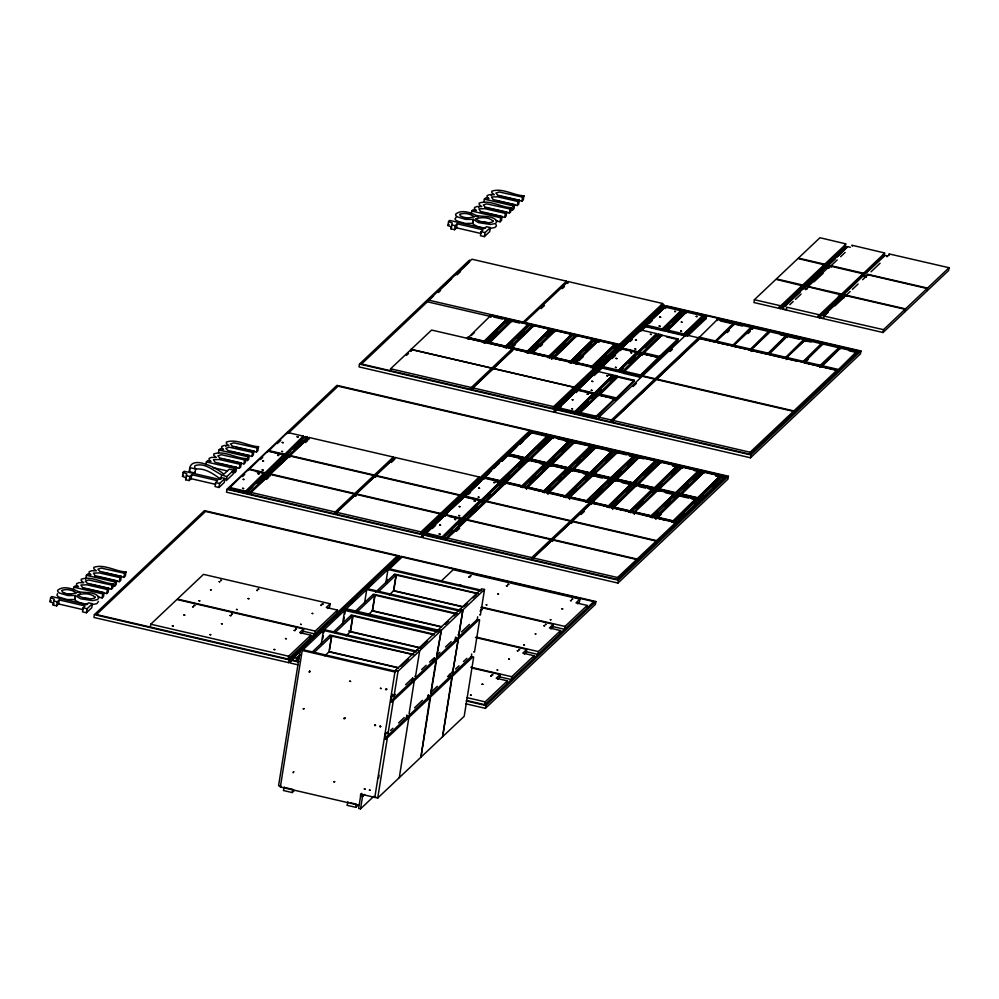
<?xml version="1.0" encoding="UTF-8"?>
<svg xmlns="http://www.w3.org/2000/svg" width="999" height="999" viewBox="0 0 999 999"><rect width="100%" height="100%" fill="white"/><g stroke="black" fill="none" stroke-linecap="round" stroke-linejoin="round"><path stroke-width="1.5" d="M293.194 771.99L293.182 772.789L293.931 771.715M303.234 708.666L304.033 708.741M309.777 670.953L309.628 671.89L309.54 671.078M374.975 725.262C374.65 725.936 375.274 725.923 375.112 724.799M387.699 732.242L385.439 734.377L384.802 738.336L385.477 739.31L387.2 738.898L377.722 798.039L360.901 794.193L358.616 808.416L360.539 808.865L373.851 796.278M393.656 695.079L391.383 697.215L390.759 701.173L391.421 702.147L393.144 701.723L388.012 733.828L386.326 732.654L385.002 733.953M407.779 718.706L408.766 718.131L399.275 777.672M414.26 680.856L409.091 713.761M433.941 660.564L434.453 657.629M436.001 660.414L430.731 693.318M436.426 660.826L430.944 693.306M449.625 677.272L450.049 674.425M442.557 736.763L451.885 677.085M455.581 640.109L456.006 637.262M471.69 653.97L471.416 657.217L473.663 657.167L464.198 716.308L377.722 798.039M473.676 651.922L474.475 652.11L479.62 620.004L477.372 620.054L477.647 616.808M802.01 285.689L800.611 286.913L802.022 288.336L780.469 308.703L753.945 302.547L754.395 299.7L775.948 279.333L802.01 285.689L823.551 265.297M822.664 266.321L824.088 267.07L802.547 287.437L801.073 286.488L802.122 284.877L776.398 278.908L797.951 258.541L823.938 264.685L822.676 265.709M831.068 267.332L830.594 266.433M807.679 287.4L808.066 286.788L840.833 294.805L839.51 295.517L840.122 296.691L818.568 317.058L817.894 316.084L819.055 314.722L786.513 307.155L786.55 309.515L782.067 309.078L883.041 332.517L904.595 312.15L905.044 309.303L845.079 295.442L823.363 315.921C825.736 318.631 821.64 319.093 818.568 317.058M861.613 274.55L862.761 273.701L829.857 265.996L808.141 286.476L808.591 287.225M98.476 601.423L96.928 603.621L91.983 604.632M380.719 726.56C379.283 725.636 380.619 728.046 380.057 726.323M386.675 689.285L385.939 689.497M386.238 689.51L385.539 689.61L386.675 688.873M334.777 781.568L333.629 781.867L334.528 781.842M345.067 718.019L345.005 717.819M53.621 603.196L49.95 601.648L50.599 597.627L51.723 596.553L86.501 604.632L88.436 602.809L92.37 603.721L91.733 607.742L86.426 612.762L82.48 611.838L83.129 607.829L85.102 605.956L59.241 599.949L57.268 601.823L56.618 605.844L53.097 605.019L54.258 599.188L50.599 597.627M56.618 605.844L58.591 603.97L59.241 599.949M73.377 589.872L73.814 587.187L75.187 585.889L78.397 586.638L76.498 584.927L76.623 583.591L79.071 582.642L83.754 582.729L81.244 580.719L81.256 579.208C91.683 575.586 103.059 583.453 113.399 583.841L112.762 587.862L111.389 589.16L94.643 585.277M57.567 593.568L56.993 594.967A11.651 3.509 9.1 0 0 59.241 597.202L67.245 599.562L74.575 599.525L75.212 595.504L80.582 598.776L92.632 600.611L97.565 599.6L99.113 597.402C94.243 590.671 83.841 593.531 77.747 591.346C72.04 588.436 63.137 585.589 57.705 590.234L57.63 590.946A11.651 3.509 9.1 0 0 59.89 593.194L67.882 595.541L75.212 595.504M87.6 604.432L79.945 602.797L75.762 600.724L74.725 599.55L75.375 595.541M85.739 579.32L86.389 575.299L87.762 574L90.971 574.75L89.086 573.051L89.198 571.703L91.646 570.754L96.329 570.841L93.819 568.831L93.831 567.32C104.271 563.698 115.634 571.565 125.986 571.952L125.337 575.973L123.963 577.272L103.484 572.577M86.426 612.762L87.063 608.741L92.37 603.721M387.55 569.467L398.888 558.741L399.338 555.894L204.42 510.639L94.405 614.61L93.956 617.457L288.886 662.712L295.679 656.281M97.777 596.915L102.11 597.926L102.76 593.906L104.133 592.607L82.517 587.587L80.907 585.002L86.913 584.827L107.392 589.522L108.766 588.224L87.2 583.254L85.34 581.081L88.711 579.994L112.025 585.139L113.399 583.841M104.133 592.607L103.484 596.628L102.11 597.926M87.512 589.11L106.756 593.543L107.392 589.522M108.766 588.224L108.129 592.245L106.756 593.543M111.389 589.16L112.025 585.139M111.801 585.364L114.698 586.038L115.335 582.017L116.708 580.719L95.092 575.699L93.481 573.114L99.488 572.939L119.967 577.634L121.341 576.336L99.788 571.366L97.914 569.193L101.286 568.106L124.613 573.264L125.986 571.952M116.708 580.719L116.071 584.74L114.698 586.038M103.983 578.096L119.331 581.655L119.967 577.634M121.341 576.336L120.704 580.357L119.331 581.655M123.963 577.272L124.613 573.264M150.3 627.06L150.762 624.213L176.91 599.5L303.609 628.92L303.159 631.768L301.186 633.616M185.639 479.745L186.164 477.922L182.492 476.373L183.142 472.352L184.278 471.278L219.056 479.358L220.979 477.534L224.925 478.446L224.275 482.467L218.968 487.487L215.035 486.563L215.672 482.554L217.645 480.681L191.783 474.675L189.81 476.548L189.161 480.556L185.639 479.745L186.813 473.913L183.142 472.352M226.935 476.548C216.084 474.562 207.018 461.476 194.93 465.696L194.605 467.445L195.679 468.931L194.955 473.026L189.46 471.74C188.386 452.684 217.37 468.219 223.863 474.225L229.221 469.168L233.654 470.192L233.004 474.213L226.286 480.569L226.935 476.548L233.654 470.192M189.161 480.556L191.146 478.696L191.783 474.675M205.931 464.585L206.356 461.913L207.73 460.614L210.951 461.363L209.053 459.652L209.166 458.316L211.613 457.367L216.308 457.455L213.786 455.444L213.798 453.933C224.238 450.312 235.602 458.179 245.954 458.566L245.304 462.587L243.931 463.886L228.584 460.327M218.506 452.697L218.931 450.025L220.304 448.726L223.526 449.475L221.628 447.764L221.741 446.428L224.188 445.479L228.883 445.566L226.361 443.556L226.386 442.045C236.813 438.424 248.177 446.291 258.529 446.678L257.879 450.699L256.506 451.998L236.039 447.302M218.968 487.487L219.618 483.466L224.925 478.446M221.516 475.287L220.866 479.308C213.511 474.001 205.02 467.757 195.417 469.105M531.431 433.466L531.893 430.619L336.963 385.364L226.96 489.335L226.498 492.182L421.428 537.437L431.63 527.797M229.158 488.336L248.376 469.355L264.36 473.064L245.13 492.045L229.158 488.336L249.4 492.719L249.25 493.668L229.27 489.023L229.433 488.074M231.768 471.978L234.665 472.652L235.302 468.631L236.676 467.332L215.072 462.312L213.449 459.715L219.468 459.552L239.935 464.248L241.321 462.949L219.755 457.979L217.882 455.806L221.254 454.72L244.58 459.865L245.954 458.566M236.676 467.332L236.039 471.353L234.665 472.652M222.552 464.385L239.298 468.269L239.935 464.248M241.321 462.949L240.672 466.97L239.298 468.269M243.931 463.886L244.58 459.865M249.25 455.444L247.877 456.743L247.24 460.764L248.614 459.465L249.25 455.444L227.647 450.424L225.824 448.326L229.196 447.215L252.522 452.36L253.896 451.061L232.33 446.091L230.457 443.918L233.841 442.832L257.155 447.977L258.529 446.678M248.376 469.355L247.952 470.566M245.13 492.045L264.36 473.064M255.944 471.565L264.66 473.588L283.878 454.62L267.907 450.911L248.951 469.63M231.393 451.673L251.873 456.381L252.522 452.36M249.4 492.719L247.053 492.482L247.203 491.533L266.271 473.514L268.356 474.001L267.782 476.148L249.25 493.668M253.896 451.061L253.247 455.082L251.873 456.381M249.126 492.969L268.356 474.001M256.506 451.998L257.155 447.977M250.737 494.33L251.036 492.432L270.105 474.4L354.308 493.956L354.008 495.854L334.94 513.873L335.239 511.975L354.308 493.956M267.907 450.911L267.482 452.11M264.66 473.588L283.878 454.62M268.207 451.436L287.425 432.455L303.396 436.163L284.178 455.144L268.469 451.173M266.271 473.514L265.846 474.725L263.936 474.275M263.062 473.888L268.768 475.212L287.3 457.704L287.874 455.544L285.801 455.069L266.571 474.038L264.922 473.339M287.874 455.544L268.806 473.576L268.768 475.212M269.805 476.298L270.105 474.4M287.425 432.455L287 433.666M284.178 455.144L303.396 436.163M285.639 456.019L285.801 455.069M288.286 456.768L288.449 455.819L286.101 455.581L286.251 454.632L305.319 436.613L307.392 437.1L306.818 439.248L288.286 456.768L284.016 455.769M288.174 456.068L307.392 437.1M289.772 457.43L290.085 455.532L309.153 437.5L393.356 457.055L393.044 458.953L373.976 476.973L374.288 475.074L393.356 457.055M308.853 439.398L309.153 437.5M288.187 659.078L397.29 555.956L205.557 511.438L96.453 614.56L288.187 659.078L288.649 656.231L310.876 635.214L299.688 632.617L303.609 628.92M288.886 662.712L289.335 659.864L399.338 555.894M300.012 651.66L290.934 660.239L290.472 663.086L298.039 664.847M309.702 641.957L293.444 657.342L292.982 660.189L299.026 661.588M296.179 660.926L296.628 658.079L299.887 655.007M296.653 661.038L297.115 658.191L300.362 655.119M481.456 590.197L386.863 568.231L300.299 650.037L278.571 785.726L280.482 786.176M359.128 805.256L280.357 786.962L302.222 650.486L388.786 568.681M310.414 638.061L310.876 635.214M315.247 631.081L177.36 599.075L203.509 574.363L330.207 603.771L326.286 607.479L337.475 610.077L315.247 631.081L314.785 633.928L302.672 631.118M469.505 260.09L359.503 364.061L359.053 366.908L553.97 412.162L557.38 408.953M336.538 514.248L336.838 512.35L355.906 494.33L440.109 513.873L439.81 515.771M284.365 786.937L283.429 790.509L292.22 792.557L292.732 789.385L285.402 787.687M321.241 644.218L323.451 630.419L416.121 651.935M322.789 638.848L323.289 635.789M323.776 632.717L324.263 629.657L415.422 650.811M330.207 603.771L329.757 606.618L327.797 608.478M329.495 650.149L331.805 635.776L329.608 635.589M354.757 493.531L354.458 495.429L373.526 477.397L373.838 475.499L289.635 455.956L270.554 473.976L354.757 493.531L373.838 475.499M337.013 612.924L337.475 610.077M355.607 496.228L355.906 494.33M356.056 495.791L356.356 493.893L375.424 475.874L459.627 495.429L459.328 497.327M342.482 624.15L344.692 610.352L437.362 631.868L438.986 630.332L346.316 608.816M343.781 620.317L344.268 617.245M344.767 614.185L345.254 611.101M390.309 370.679L390.621 368.781L411.039 349.488L491.72 368.219L491.421 370.117L471.004 389.423L471.303 387.525L491.72 368.219M350.849 615.521L353.034 615.709L350.499 631.518L346.016 635.764M375.574 477.347L375.886 475.449L394.955 457.43L479.158 476.973L478.846 478.871M364.523 603.309L366.733 589.51L459.403 611.026L460.214 610.264L367.545 588.748M410.739 351.386L411.039 349.488M410.876 351.248L411.188 349.35L431.605 330.045L512.287 348.776L511.988 350.674L491.57 369.98L491.87 368.082L512.287 348.776M394.955 457.43L394.642 459.328L391.283 462.5M372.889 594.68L375.075 594.867L372.552 610.689L368.057 614.922M566.196 283.067L566.508 281.169L471.915 259.216L428.633 300.125L428.334 302.023L491.396 316.658M385.764 583.241L387.974 569.442L480.644 590.958M386.576 582.479L387.075 579.345M451.061 228.883L451.585 227.06L447.914 225.512L448.563 221.491L449.7 220.417L484.478 228.496L486.401 226.673L490.347 227.585L489.697 231.606L484.39 236.626L480.457 235.702L481.093 231.693L483.066 229.82L457.205 223.813L455.232 225.687L454.582 229.695L451.061 228.883L452.235 223.039L448.563 221.491M347.952 801.71L347.028 805.281L355.806 807.317L356.318 804.158L350.462 802.796M396.079 576.236L393.781 590.621L389.298 594.855M361.276 796.191L361.713 793.418L360.901 794.193M360.539 808.865L362.512 796.528L364.735 794.43M454.582 229.695L456.568 227.834L457.205 223.813M479.632 614.86L480.407 615.034L484.515 589.472L481.63 588.811L395.167 670.541L374.8 797.414L375.612 796.653M378.559 778.296L379.046 775.236M391.533 697.24L392.033 694.18M484.515 589.472L398.039 671.203L393.956 696.665L392.282 695.479L390.959 696.79M471.353 213.724L471.778 211.051L473.151 209.753L476.373 210.502L474.475 208.791L474.587 207.455L477.035 206.506L481.73 206.593L479.208 204.583L479.22 203.072C489.66 199.45 501.023 207.317 511.376 207.705L510.726 211.726L509.353 213.024L494.006 209.465M229.008 489.285L420.741 533.803L421.041 531.905L440.109 513.873M421.428 537.437L421.878 534.59L531.893 430.619M456.406 216.795L454.957 218.831A11.651 3.509 9.1 0 0 457.217 221.066L465.209 223.426L472.539 223.376L473.176 219.368L478.558 222.64L490.596 224.475L495.541 223.464L497.077 221.266C492.22 214.535 481.805 217.395 475.711 215.21C470.005 212.3 461.101 209.453 455.681 214.098L455.594 214.81A11.651 3.509 9.1 0 0 457.854 217.058L465.859 219.405L473.176 219.368M485.564 228.296L477.909 226.661L473.726 224.588L472.689 223.414L473.339 219.405M491.52 470.654L423.476 534.964L423.027 537.812L617.944 583.066L727.959 479.095L728.408 476.248L533.478 430.994L519.88 443.856M425.686 533.966L444.905 514.985L460.876 518.693L441.658 537.674L425.686 533.966L425.799 534.652L445.766 539.298L464.298 521.778L464.872 519.63L462.799 519.143L443.731 537.162L443.581 538.111L445.654 538.598L427.41 534.04M483.928 201.835L484.353 199.163L485.726 197.864L488.948 198.614L487.05 196.903L487.162 195.567L489.61 194.618L494.305 194.705L491.783 192.695L491.808 191.184C502.235 187.562 513.598 195.429 523.951 195.816L523.301 199.837L521.928 201.136L506.58 197.577M411.476 682.879L412.3 678.184M406.768 715.334L406.343 718.181L407.117 718.855M412.724 678.171L412.45 681.418L414.46 680.781M406.868 715.247L406.905 718.781M412.812 678.084L412.387 680.931L413.274 681.718M470.179 339.198L467.282 338.524L467.432 337.575L483.404 341.283C481.968 342.919 485.726 343.793 485.327 341.72L487.4 342.207L487.25 343.156L510.614 320.267L508.541 319.78L485.439 342.42L497.465 331.056M468.993 338.599L483.528 341.97L506.618 319.33L490.646 315.622L467.282 338.524M484.39 236.626L485.039 232.605L490.347 227.585M440.259 515.347L440.559 513.449L459.627 495.429M444.755 515.934L444.905 514.985M441.658 537.674L460.876 518.693M449.562 516.52L461.176 519.218L480.407 500.249L464.423 496.54L445.354 514.56L445.317 516.208M445.654 538.598L464.872 519.63M445.766 539.298L445.929 538.349M447.252 539.959L447.564 538.061L466.633 520.029L550.836 539.585L550.524 541.483L531.456 559.502L531.768 557.604L550.836 539.585M472.589 389.785L472.902 387.887L493.319 368.594L574.013 387.325L573.701 389.223M495.741 220.779L500.087 221.79L500.724 217.77L502.097 216.471L480.494 211.451L478.871 208.853L484.89 208.691L505.357 213.386L506.743 212.088L485.177 207.118L483.304 204.945L486.688 203.858L510.002 209.003L511.376 207.705M502.097 216.471L501.461 220.492L500.087 221.79M482.979 342.482L483.404 341.283M483.528 341.97L506.618 319.33M427.247 699.525L427.747 696.44M433.116 662.424L433.766 658.628M459.777 496.903L460.077 495.005L479.158 476.973M428.409 694.879L427.997 697.514L428.758 698.401M433.941 660.351L434.365 657.717M487.974 213.524L504.72 217.407L505.357 213.386M428.509 694.792L428.034 697.939M484.902 342.932L485.327 341.72M506.743 212.088L506.093 216.109L504.72 217.407M490.646 315.622L490.497 316.571L491.183 315.11L507.167 318.818L506.743 320.03L507.167 318.818M490.884 317.008L491.183 315.11M438.349 629.72L441.321 630.294L436.9 656.143M441.321 630.294L436.588 656.106M509.353 213.024L510.002 209.003M488.848 343.531L488.998 342.582L504.97 346.291L504.82 347.24M489.11 343.269L512.212 320.629L528.196 324.338L505.094 346.978L490.571 343.606M461.176 519.218L480.407 500.249M483.991 477.909L464.997 496.803M462.649 520.092L462.799 519.143M465.297 520.841L465.447 519.892L463.099 519.667L463.249 518.718L482.317 500.699L484.39 501.173L483.816 503.334L465.297 520.841L459.59 519.517M509.765 209.228L512.662 209.902L513.299 205.881L514.672 204.583L493.069 199.563L491.458 196.965L497.465 196.803L517.944 201.498L519.318 200.2L497.752 195.23L495.879 193.057L499.263 191.97L522.577 197.115L523.951 195.816M514.672 204.583L514.035 208.604L512.662 209.902M465.172 520.154L484.39 501.173M500.561 201.636L517.295 205.519L517.944 201.498M519.318 200.2L518.668 204.221L517.295 205.519M521.928 201.136L522.577 197.115M449.051 677.609L449.625 674.45M454.995 640.434L455.581 637.287M450.149 674.337L449.675 677.484L450.399 677.959M508.541 319.78L506.206 322.789M503.683 482.804L503.846 481.855L501.76 481.381C502.16 483.441 498.401 482.567 499.85 480.931L483.866 477.222L483.291 479.37L485.477 477.31M509.078 319.268L508.653 320.479L509.078 319.268L511.163 319.755L510.851 321.653L487.912 343.331M483.716 478.171L483.866 477.222M504.97 346.291L504.557 347.49L506.468 347.939L506.893 346.728L508.966 347.215L508.816 348.164L532.192 325.274L530.107 324.787L507.005 347.427L512.475 342.257M458.791 635.389L462.874 609.927L459.99 609.265L462.962 609.852L458.628 635.651L458.042 634.702M483.791 479.033L484.14 476.96L507.092 455.269L523.064 458.991L499.962 481.618L495.604 480.606M442.644 736.675L452.122 677.534M505.094 346.978L528.196 324.338M466.171 497.402L480.706 500.774L499.925 481.793L483.941 478.084M510.614 320.267L510.464 321.216L511.163 319.755M506.468 347.939L506.893 346.728M503.921 482.729L501.835 482.242L482.767 500.262L482.617 501.211L484.965 501.448L484.815 502.397L479.982 501.448M512.062 321.578L512.212 320.629M512.337 321.328L512.762 320.117L528.733 323.838L528.309 325.037L528.733 323.838M484.69 501.698L503.958 482.554M538.411 343.144L528.583 352.435L551.685 329.795L553.758 330.282L530.382 353.171L530.544 352.222L528.459 351.735C528.858 353.808 525.099 352.934 526.548 351.298L510.564 347.59L510.414 348.539L533.791 325.637L549.762 329.358L526.66 351.985L513.586 348.951M499.425 482.13L499.85 480.931M480.706 500.774L499.775 482.742L500.112 480.669L523.064 458.991M501.336 482.579L501.76 481.381M525.524 458.916L525.099 460.127L525.524 458.916L527.597 459.403L527.172 460.601L524.987 459.428L502.035 481.118L501.685 483.191L499.238 485.502M506.93 456.218L507.092 455.269M507.205 455.969L507.629 454.77L523.601 458.479L523.176 459.677L518.831 458.666M503.846 481.855L503.271 484.016L527.297 461.301L527.597 459.403M507.779 456.231L508.354 454.083L524.325 457.792C522.889 459.428 526.648 460.302 526.248 458.241L528.321 458.716L528.171 459.665L551.535 436.775L549.462 436.288L526.361 458.928M527.06 459.915L504.108 481.605L503.346 484.877L484.815 502.397M508.354 454.083L508.191 455.032L531.568 432.142L547.539 435.851L524.45 458.491L547.539 435.851M504.857 484.378L505.432 482.23L521.416 485.939L521.266 486.888M530.232 325.487L530.656 324.275L532.729 324.762L532.43 326.661L509.49 348.339M505.432 482.23L505.282 483.179L528.658 460.289L544.63 463.998L521.528 486.625L544.63 463.998M526.123 352.497L526.548 351.298M530.656 324.275L530.494 325.224L528.583 324.775M526.66 351.985L549.762 329.358M532.192 325.274L532.03 326.223L532.729 324.762M528.034 352.947L528.459 351.735M533.791 325.637L533.628 326.586L534.328 325.125L550.299 328.846L549.887 330.045L550.299 328.846M531.98 353.546L532.142 352.597L548.114 356.306L547.964 357.255M532.255 353.284L555.357 330.644L571.328 334.365L571.178 335.314L548.239 356.993L571.328 334.365M523.176 459.677L523.601 458.479M523.901 458.991L524.325 457.792M466.533 700.474L484.715 704.707L485.164 701.86L507.392 680.843L496.216 678.246L500.137 674.55L471.478 667.894M524.987 459.428L518.269 466.57M465.759 703.783L485.402 708.341L485.864 705.494L595.866 601.523L400.936 556.268L386.201 570.204M520.991 487.137L521.416 485.939M525.824 459.44L526.248 458.241M523.339 486.388L522.914 487.587L523.339 486.388L525.412 486.863L525.262 487.812L548.626 464.922L546.553 464.435L523.451 487.075M531.418 433.091L532.105 431.63L548.089 435.339L547.664 436.538L548.089 435.339M528.321 458.716L527.747 460.876L551.773 438.161L552.085 436.263C549.875 433.916 549.163 438.549 549.999 435.776M528.508 461.238L528.658 460.289M528.771 460.976L529.195 459.777L545.179 463.486L544.755 464.685L540.397 463.673M554.482 457.742L547.927 463.936L571.028 441.296L573.114 441.783L549.737 464.672L549.887 463.723L547.814 463.249C548.214 465.309 544.455 464.435 545.891 462.799L529.92 459.09L529.77 460.039L553.134 437.15L569.118 440.859L546.016 463.499L534.39 460.801M551.523 330.744L551.685 329.795M526.436 489.385L527.01 487.237L542.981 490.946L542.832 491.895M552.222 329.283L551.798 330.494L552.222 329.283L554.295 329.77L553.995 331.668L531.056 353.346M526.86 488.186L527.01 487.237M548.114 356.306L547.689 357.505L549.875 357.692M527.122 487.924L550.224 465.297L566.208 469.006L566.046 469.955L543.106 491.633L566.208 469.006M553.758 330.282L553.608 331.231L554.295 329.77M549.612 357.954L550.037 356.755L552.11 357.23L551.96 358.179L575.324 335.289L573.251 334.802L550.149 357.442L553.434 354.345M500.137 674.55L499.675 677.384L497.714 679.245M555.207 331.593L555.357 330.644M555.469 331.343L555.894 330.145L571.878 333.853L571.453 335.052L571.878 333.853M580.456 354.183L571.715 362.45L594.817 339.81L596.903 340.297L573.526 363.186L573.676 362.237L571.603 361.763C572.002 363.823 568.244 362.949 569.68 361.313L553.708 357.605L553.558 358.554L576.923 335.664L592.907 339.373L569.805 362L592.907 339.373M567.794 283.441L568.106 281.543L662.687 303.509L662.387 305.407L553.284 408.516L361.551 364.011L433.541 295.966M506.943 683.691L507.392 680.843M553.284 408.516L553.583 406.618L574.013 387.325M544.755 464.685L545.179 463.486M549.462 436.288L537.287 448.601M545.479 464.011L545.891 462.799M553.97 412.162L554.433 409.315L664.435 305.344L661.413 304.645M475.449 637.499L526.735 649.4L522.814 653.109L533.99 655.706L511.763 676.71L511.313 679.557L499.188 676.748M546.016 463.499L569.118 440.859M546.553 464.435L542.032 469.518M547.09 463.923L546.665 465.134L547.09 463.923L549.163 464.41L548.863 466.308L525.924 487.987M542.981 490.946L542.557 492.145L544.48 492.594L544.905 491.396L546.977 491.87L546.828 492.819L570.192 469.93L568.119 469.443L545.017 492.082L550.486 486.925M551.535 436.775L551.386 437.724L552.085 436.263M556.031 409.69L555.569 412.537L750.499 457.792L860.501 353.821L860.951 350.974L666.033 305.719L556.031 409.69L750.948 454.945L860.951 350.974M547.39 464.448L547.814 463.249M533.054 559.877L533.366 557.979L552.435 539.959L636.638 559.502L636.326 561.401M548.626 464.922L548.476 465.871L549.163 464.41M553.134 437.15L552.984 438.099L553.683 436.638L569.655 440.347L569.505 441.296L557.617 438.848M544.48 492.594L544.905 491.396M553.371 438.536L553.683 436.638M558.229 408.691L577.447 389.71L593.431 393.419L574.2 412.4L558.229 408.691L573.026 411.8M549.887 463.723L549.313 465.884L573.351 443.169L573.651 441.271C571.453 438.923 570.729 443.556 571.578 440.784M558.503 408.429L558.341 409.378L578.321 414.011L596.853 396.503L597.427 394.355L593.993 393.693M550.074 466.246L550.224 465.297M550.349 465.984L550.761 464.785L566.745 468.494L566.321 469.692L566.745 468.494M550.911 466.246L551.485 464.098L567.469 467.807C566.021 469.443 569.78 470.317 569.38 468.256L571.465 468.731L571.303 469.68L594.68 446.79L592.607 446.303L569.505 468.943M551.485 464.098L551.336 465.047L574.712 442.157L590.684 445.866L567.582 468.506L590.684 445.866M548.001 494.393L548.576 492.245L564.56 495.954L564.398 496.903M573.364 335.502L573.788 334.29L575.874 334.777L575.561 336.675L551.535 359.39M548.426 493.194L548.576 492.245M569.255 362.512L569.68 361.313M573.788 334.29L573.638 335.239L571.715 334.802M548.701 492.932L571.79 470.304L587.774 474.013L564.672 496.653L560.314 495.641M575.324 335.289L575.174 336.238L575.874 334.777M571.178 362.962L571.603 361.763M526.735 649.4L526.273 652.247L524.313 654.108M576.923 335.664L576.773 336.613L577.459 335.152L593.443 338.861L593.019 340.06L593.443 338.861M578.034 364.235L575.124 363.561L575.274 362.612L591.258 366.321L590.834 367.52L593.019 367.719M614.472 344.38L591.371 367.008L614.323 345.329L614.472 344.38L598.488 340.671L575.124 363.561M573.851 389.086L574.15 387.187L594.58 367.882L513.886 349.151L493.469 368.456L574.15 387.187M551.286 539.16L550.986 541.058L570.054 523.026L570.354 521.128L486.151 501.585L467.082 519.605L551.286 539.16L570.354 521.128M533.541 658.553L533.99 655.706M552.584 541.421L552.884 539.522L571.952 521.503L656.156 541.058L655.856 542.957M577.447 389.71L577.022 390.921M569.23 441.546L569.655 440.347M574.2 412.4L593.431 393.419M579.195 390.572L593.731 393.943L612.949 374.975L596.965 371.266L578.021 389.985M571.028 441.296L561.038 451.548M567.045 469.018L567.469 467.807M578.321 414.011L578.471 413.062L576.123 412.837L576.273 411.888L595.342 393.868L591.658 398.164M480.931 607.454L553.334 624.263L549.413 627.971L560.589 630.569L538.361 651.573L537.912 654.42L525.786 651.61M568.119 469.443L563.598 474.525M568.656 468.931L568.244 470.142L568.656 468.931L570.741 469.418L570.429 471.316L547.502 492.994M564.135 497.152L564.56 495.954M573.114 441.783L572.951 442.732L573.651 441.271M564.672 496.653L587.774 474.013M568.955 469.455L569.38 468.256M578.196 413.324L597.427 394.355M570.192 469.93L570.042 470.879L570.741 469.418M574.712 442.157L574.55 443.106L575.249 441.645L591.221 445.354L591.071 446.303L574.825 442.844M566.47 496.403L566.046 497.602L566.47 496.403L568.543 496.878L568.394 497.827L591.77 474.937L589.685 474.45L566.595 497.09M579.645 414.647L580.219 412.487L598.751 394.98L614.722 398.688L614.847 399.375L611.937 398.701M571.465 468.731L570.891 470.891L594.917 448.176L595.217 446.278C591.858 444.555 593.893 448.264 591.071 446.303M571.79 470.304L571.64 471.253L572.34 469.792L588.311 473.501L587.887 474.7L583.528 473.688M572.477 471.266L573.051 469.105L589.035 472.814C587.587 474.45 591.346 475.324 590.946 473.264L593.031 473.738L592.882 474.687L616.246 451.798L614.173 451.311L591.071 473.951L595.441 469.817M573.051 469.105L572.902 470.054L596.278 447.165L612.25 450.874L589.148 473.514L577.534 470.816M594.667 340.759L594.817 339.81M594.942 340.509L595.367 339.298L597.439 339.785L597.127 341.683L574.2 363.361M569.567 499.4L569.88 497.502L586.126 500.961L570.142 497.252L569.992 498.201M590.834 367.52L591.258 366.321M595.367 339.298L595.204 340.247L593.294 339.81M570.267 497.939L570.417 497.002L586.401 500.711L609.34 479.021L593.369 475.312L593.219 476.261M596.903 340.297L596.74 341.246L597.439 339.785M592.744 367.969L593.169 366.77L595.242 367.245L595.092 368.194L618.468 345.304L616.383 344.817L593.294 367.457L606.405 355.07M598.488 340.671L598.339 341.621L599.038 340.159L615.009 343.868L614.585 345.067L615.009 343.868M553.334 624.263L552.872 627.11L550.911 628.958M594.268 369.78L594.58 367.882M598.726 342.058L599.038 340.159M594.667 369.405L595.242 367.245M591.433 499.001L588.161 502.097L611.263 479.458L613.336 479.945L570.804 520.704L570.504 522.602L589.572 504.582C592.107 499.637 586.076 503.321 588.036 501.411M571.653 523.401L571.952 521.503M596.391 373.414L596.965 371.266M593.731 393.943L612.949 374.975M593.556 394.568L597.839 395.567L597.989 394.617L595.641 394.393L595.791 393.444L614.86 375.412L616.945 375.899L616.371 378.059L598.276 395.142M601.96 367.357L621.178 348.376L637.162 352.085L617.931 371.066L601.96 367.357L622.202 371.74L622.052 372.689L602.072 368.044L602.235 367.095M597.714 394.867L616.945 375.899M560.139 633.416L560.589 630.569M598.751 394.98L598.863 395.666M590.796 446.553L591.221 445.354M614.722 398.688L596.191 416.196L595.616 418.356L614.847 399.375M634.253 380.232L615.297 398.951L599.313 395.242L618.269 376.523L634.253 380.232L634.365 380.931L619.842 377.56M587.887 474.7L588.311 473.501M592.607 446.303L582.617 456.555M588.611 474.026L589.035 472.814M589.148 473.514L612.25 450.874M441.246 581.031L453.234 569.705L579.932 599.125L576.011 602.834L587.187 605.431L564.972 626.435L564.51 629.283L552.385 626.46M589.685 474.45L585.164 479.532M598.663 419.056L598.963 417.157L642.245 376.248L654.707 379.145L654.395 381.044L611.126 421.953L611.425 420.055L654.707 379.145M590.234 473.938L589.81 475.149L590.234 473.938L592.307 474.425L592.007 476.323M585.701 502.172L585.851 501.223M585.976 501.91L586.126 500.961M594.68 446.79L594.53 447.739L595.217 446.278M586.401 500.711L586.238 501.66L609.34 479.021M590.534 474.463L590.946 473.264M591.77 474.937L591.62 475.886L592.307 474.425M596.278 447.165L596.128 448.114L596.815 446.653L612.799 450.362L612.637 451.311L596.391 447.852M592.457 475.899L593.031 473.738M593.481 475.999L593.631 475.049L609.877 478.509L593.906 474.8M594.055 476.273L594.355 474.375L610.339 478.084L594.63 474.113L594.48 475.062L594.892 473.863L610.876 477.572L633.828 455.881L617.844 452.172L569.068 498.002M589.972 502.834L590.122 501.885M614.048 347.839L616.383 344.817M619.005 344.792L618.581 345.991L616.508 345.517L616.932 344.305L619.005 344.792L618.706 346.69M607.542 506.918L607.692 505.969L591.72 502.26L591.146 504.408L594.417 501.311M616.508 345.517L616.932 344.305M591.72 502.26L591.57 503.209L614.934 480.319L630.906 484.028L607.817 506.668L603.458 505.656M616.233 345.766L618.319 346.253L618.468 345.304M619.105 346.316L619.405 344.418L662.687 303.509M614.86 375.412L614.447 376.623L612.524 376.173M579.932 599.125L579.47 601.972L577.509 603.821M620.604 350.537L620.754 349.588M621.028 349.325L621.178 348.376M617.931 371.066L637.162 352.085M636.001 352.272L621.478 348.901L621.628 347.952L640.696 329.932L656.68 333.641L637.462 352.61L656.68 333.641M621.603 349.6L621.478 348.901M618.119 377.472L618.269 376.523M615.297 398.951L615.147 399.9L634.365 380.931M622.202 371.74L619.855 371.503L620.004 370.554L639.073 352.535L638.648 353.746L636.738 353.296M612.724 422.327L613.024 420.429L656.306 379.52L793.393 411.351L793.081 413.249M621.927 371.99L641.158 353.022L637.724 352.36M623.526 372.365L623.376 373.314L639.348 377.023L658.428 358.991L658.453 357.355L642.482 353.646L623.526 372.365L639.51 376.074L658.453 357.355M586.738 608.279L587.187 605.431M612.375 451.56L612.799 450.362M609.615 478.758L609.465 479.707L609.877 478.509M614.173 451.311L605.282 460.527M614.71 450.811L614.285 452.01L614.71 450.811L616.783 451.286L616.483 453.184M612.637 478.958L635.739 456.331L637.812 456.805L614.447 479.695L614.597 478.746L612.524 478.271L612.1 479.47L610.177 479.033L610.339 478.084M610.601 477.822L610.177 479.033M594.742 474.812L610.726 478.521L610.876 477.572M611.263 479.458L607.829 483.504M611.376 480.157L611.8 478.946L613.873 479.433L613.573 481.331L589.547 504.045M607.267 507.18L607.692 505.969M611.8 478.946L611.65 479.895L609.727 479.458M616.246 451.798L616.096 452.747L616.783 451.286M607.817 506.668L630.906 484.028M612.1 479.47L612.524 478.271M613.336 479.945L613.186 480.894L613.873 479.433M617.844 452.172L617.694 453.121L618.381 451.66L634.365 455.369L633.94 456.568L629.582 455.556M609.615 506.418L609.19 507.617L609.615 506.418L611.688 506.893L611.538 507.842L634.902 484.952L632.829 484.465L609.727 507.105L617.382 499.875M614.597 478.746L614.023 480.906L638.049 458.191L638.361 456.293C636.151 453.946 635.439 458.578 636.276 455.819M614.785 481.268L614.934 480.319M615.047 481.006L615.471 479.807L631.455 483.516L631.031 484.715L622.315 482.692M595.866 601.523L595.404 604.37L485.402 708.341M615.621 481.281L616.196 479.12L632.18 482.829C630.731 484.465 634.49 485.339 634.09 483.279L636.163 483.753L636.013 484.702L659.39 461.813L657.305 461.338L634.215 483.966L636.4 481.905M616.196 479.12L616.046 480.069L639.41 457.18L655.394 460.889L632.292 483.528L616.321 479.82M640.696 329.932L640.284 331.131M612.712 509.428L613.286 507.267L629.258 510.976L629.108 511.925M613.286 507.267L613.136 508.216L636.5 485.327L652.484 489.035L629.382 511.675L652.484 489.035M641.57 354.233L641.72 353.284L639.372 353.059L639.522 352.11L658.591 334.091L660.676 334.565L660.102 336.725L641.57 354.233L637.287 353.234M641.158 353.022L640.584 355.169L622.052 372.689M645.691 326.024L664.909 307.043L680.893 310.764L661.663 329.732L645.691 326.024L665.933 330.407L665.784 331.356L645.804 326.71L645.966 325.761M641.445 353.546L660.676 334.565M642.482 353.646L642.444 355.282M639.348 377.023L639.51 376.074M659.028 357.617L643.044 353.908L662 335.189L677.984 338.898L677.946 340.547L658.878 358.566L659.452 356.418L677.984 338.898M610.726 478.521L633.828 455.881M633.94 456.568L634.365 455.369M631.031 484.715L631.455 483.516M635.739 456.331L626.848 465.534M631.755 484.04L632.18 482.829M632.292 483.528L655.394 460.889M425.524 534.915L617.257 579.42L617.557 577.522L636.638 559.502M632.829 484.465L626.123 491.62M632.941 485.164L633.366 483.953L635.451 484.44L635.139 486.338L612.2 508.016M628.846 512.187L629.258 510.976M633.366 483.953L633.216 484.902L631.306 484.465M637.812 456.805L637.662 457.754L638.361 456.293M633.666 484.478L634.09 483.279M617.944 583.066L618.406 580.219L728.408 476.248M645.092 347.652L658.591 334.091M634.902 484.952L634.752 485.901L635.451 484.44M639.41 457.18L639.26 458.129L639.959 456.668L655.931 460.377L655.506 461.575L655.931 460.377M631.181 511.426L630.756 512.624L631.181 511.426L633.254 511.9L633.104 512.849L656.48 489.96L654.395 489.473L631.293 512.112M636.163 483.753L635.589 485.914L659.627 463.199L659.927 461.301C657.729 458.953 657.005 463.586 657.854 460.826M664.435 305.344L663.973 308.192L653.771 317.844M636.351 486.276L636.5 485.327M664.909 307.043L664.485 308.254M636.625 486.014L637.05 484.815L653.021 488.523L652.597 489.722L648.239 488.711M661.663 329.732L680.893 310.764M662.337 482.779L655.781 488.973L678.883 466.346L680.956 466.82L657.592 489.722L657.742 488.773L655.656 488.286C656.056 490.347 652.297 489.485 653.746 487.837L637.762 484.128L637.612 485.077L660.988 462.187L676.96 465.896L653.858 488.536L649.5 487.524M662 335.189L662.125 335.889M655.157 378.721L654.857 380.619L698.126 339.71L698.438 337.812L685.976 334.915L642.694 375.824L655.157 378.721L698.438 337.812M663.586 330.182L682.804 311.201L684.889 311.688L684.315 313.836L665.784 331.356M634.278 514.435L634.59 512.537L650.836 515.984L634.852 512.275L634.702 513.224M634.977 512.974L635.127 512.025L651.098 515.734L674.05 494.043L658.079 490.334L657.916 491.283M665.659 330.657L684.889 311.688M667.257 331.031L686.488 312.063L702.459 315.771L702.309 316.72L683.241 334.74L667.257 331.031L685.152 335.189L704.382 316.208L706.455 316.695L705.881 318.843L687.537 336.176M667.532 330.769L667.382 331.718L685.926 336.026M636.775 560.976L637.087 559.078L656.156 541.058M652.597 489.722L653.021 488.523M657.305 461.338L644.043 474.675M653.321 489.048L653.746 487.837M653.858 488.536L676.96 465.896M654.395 489.473L652.06 492.495M682.654 312.15L682.804 311.201M654.52 490.172L654.944 488.973L657.017 489.448L656.718 491.346M650.561 516.246L650.411 517.195L652.322 517.632L652.747 516.433L654.832 516.908L654.67 517.857L678.046 494.967L675.973 494.493L652.871 517.12L658.329 511.963M654.944 488.973L654.782 489.922L652.871 489.473M659.39 461.813L659.24 462.762L659.927 461.301M650.686 516.933L650.836 515.984M655.244 489.485L655.656 488.286M642.232 514.66L650.948 516.683L651.098 515.734M656.48 489.96L656.318 490.909L657.017 489.448M660.988 462.187L660.839 463.136L661.525 461.675L677.497 465.384L677.085 466.583L672.727 465.571M652.322 517.632L652.747 516.433M657.167 490.921L657.742 488.773M686.488 312.063L686.063 313.261M658.191 491.021L658.341 490.072L674.587 493.531L658.616 489.822M683.241 334.74L702.459 315.771M658.766 491.296L659.065 489.398L675.037 493.106L659.34 489.135L659.178 490.084L659.602 488.886L675.586 492.594L698.526 470.904L682.554 467.195L633.778 513.024M655.856 519.443L656.43 517.282L672.402 520.991L672.252 521.94M656.43 517.282L656.268 518.231L679.645 495.342L695.616 499.05L672.527 521.69L695.616 499.05M706.455 316.695L687.387 334.715L687.349 336.363M656.306 542.519L656.605 540.621L675.674 522.602L591.47 503.059L572.402 521.078L656.605 540.621M677.085 466.583L677.497 465.384M733.341 323.251L714.397 341.97L698.413 338.261L717.369 319.543L733.341 323.251L733.316 324.9L715.359 341.858M674.05 494.043L650.948 516.683M674.325 493.781L674.175 494.73L674.587 493.531M678.883 466.346L671.078 474.525M679.42 465.834L678.995 467.033L679.42 465.834L681.493 466.308L681.193 468.206M677.347 493.981L700.449 471.353L702.522 471.828L679.158 494.73L679.308 493.781L677.235 493.294L676.81 494.493L674.887 494.055L675.037 493.106M675.312 492.844L674.887 494.055M675.586 492.594L675.436 493.543L698.526 470.904M704.22 317.158L704.382 316.208M675.973 494.493L673.626 497.502M676.086 495.179L676.51 493.981L678.583 494.455L678.284 496.353L655.344 518.031M671.977 522.202L672.402 520.991M676.51 493.981L676.36 494.93L674.437 494.48M680.956 466.82L680.806 467.769L681.493 466.308M676.81 494.493L677.235 493.294M678.046 494.967L677.896 495.916L678.583 494.455M682.554 467.195L682.404 468.144L683.091 466.683L699.075 470.392L698.651 471.603L694.293 470.579M674.325 521.441L673.9 522.639L674.325 521.441L676.398 521.915L676.248 522.864L699.612 499.975L697.539 499.5L674.437 522.127M679.308 493.781L678.733 495.929L702.759 473.214L703.071 471.316C699.7 469.605 701.748 473.301 698.925 471.341M679.645 495.342L679.495 496.291L680.182 494.83L696.166 498.538L695.741 499.737L691.383 498.726M675.374 524.5L675.674 522.602M675.824 524.075L676.398 521.915M680.331 496.303L680.906 494.143L696.877 497.852C695.441 499.5 699.2 500.362 698.801 498.301L700.873 498.788L700.724 499.737L724.1 476.835L722.015 476.361L698.913 499.001L703.284 494.867M680.906 494.143L680.756 495.092L704.12 472.202L720.104 475.911L697.002 498.551L692.644 497.539M717.22 320.492L717.369 319.543M716.408 341.134L716.258 342.083L732.242 345.791L750.923 327.335L734.939 323.626L716.408 341.134L732.392 344.855M698.651 471.603L699.075 470.392M695.741 499.737L696.166 498.538M700.449 471.353L692.644 479.532M696.465 499.063L696.877 497.852M697.002 498.551L720.104 475.911M697.539 499.5L694.105 503.546M698.076 498.988L697.652 500.187L698.076 498.988L700.162 499.463L699.849 501.361M702.522 471.828L702.372 472.777L703.071 471.316M698.376 499.5L698.801 498.301M699.612 499.975L699.462 500.924L700.162 499.463M704.12 472.202L703.97 473.151L704.67 471.69L720.641 475.399L720.217 476.61L715.858 475.599M700.299 500.936L700.873 498.788M734.789 324.575L734.939 323.626M733.99 345.217L733.84 346.166L749.812 349.875L768.493 331.418L752.522 327.709L733.99 345.217L749.962 348.926M720.217 476.61L720.641 475.399M722.015 476.361L712.037 486.6M722.564 475.849L722.14 477.047L722.564 475.849L724.637 476.323L724.337 478.221M724.1 476.835L723.938 477.784L724.637 476.323M750.923 327.335L750.886 328.983L732.941 345.941M752.522 327.709L752.484 329.345M750.986 351.448L751.56 349.3L770.092 331.793L786.076 335.502L786.188 336.188L780.381 334.84M768.493 331.418L768.456 333.054L750.511 350.025M561.45 406.443L558.079 409.64L749.799 454.145L750.112 452.247L793.393 411.351M750.499 457.792L750.948 454.945M751.136 350.499L767.12 354.22L786.076 335.502M784.69 358.291L768.718 354.583L787.674 335.864L803.646 339.573L803.608 341.221L785.664 358.179M780.469 308.703L802.097 287.862M786.188 336.188L768.094 354.108M787.674 335.864L787.637 337.512M803.646 339.573L784.964 358.042L768.993 354.333M786.138 359.615L786.712 357.467L805.244 339.947L821.215 343.656L821.19 345.304L803.233 362.262M802.547 287.437L824.088 267.07M803.621 288.711L807.042 288.973M825.686 267.432L804.07 288.274L825.686 267.432L828.358 268.057M793.531 412.812L793.843 410.926L837.125 370.017L700.037 338.186L656.755 379.096L793.843 410.926M805.244 339.947L805.094 340.896L811.176 341.995M805.206 341.596L805.356 340.647M821.215 343.656L802.534 362.125L786.563 358.416M818.393 366.121L803.87 362.749L822.814 344.031L838.798 347.739L838.76 349.375L819.692 367.407L820.266 365.247L838.798 347.739M846.091 246.278L824.475 267.12L846.016 246.753L844.617 245.317M829.045 268.182L826.148 267.008L847.689 246.641L850.361 247.265M819.292 317.719L840.846 297.352M822.814 344.031L822.939 344.717M856.368 351.823L837.424 370.542L821.44 366.833L840.396 348.114L856.368 351.823L856.493 352.51L849.225 350.824M847.689 246.641L837.412 256.768M841.295 296.928L862.924 276.086L865.883 277.26M840.396 348.114L840.509 348.801M836.812 371.915L837.125 370.017M837.262 371.491L837.424 370.542M856.343 353.459L856.493 352.51M884.839 255.756L863.373 275.649L866.333 276.835M883.041 332.517L883.503 329.67L905.044 309.303M927.047 288.511L905.494 308.878L905.044 311.725L926.597 291.358L927.047 288.511L867.294 274.638L866.907 275.249M949.05 267.72L927.497 288.087L927.047 290.934L948.588 270.567L949.05 267.72L888.998 253.896L889.547 254.832M303.384 708.953L304.171 708.603M374.825 725.174L375.612 725.249M435.377 661.088L436.088 660.339M457.305 640.084L457.829 640.059M451.348 677.247L450.512 678.059M386.638 689.497L386.014 689.16M380.095 726.098L380.731 726.46M456.668 640.859L457.842 639.922M407.979 718.244L408.691 718.056M407.979 718.456L407.23 718.968M429.42 698.251L429.932 697.502M844.679 244.917L845.941 243.893L819.954 237.737L798.401 258.104L824.125 264.086L823.064 265.684L824.55 266.646M844.992 295.479L845.166 296.216L834.952 305.869M53.097 605.019L53.784 604.033M189.922 468.568L189.46 471.74M49.95 601.648L51.086 600.574M182.492 476.373L183.629 475.299M447.914 225.512L449.051 224.438M195.679 468.931L190.097 467.732M242.507 476.523L244.755 474.4M260.502 459.515L262.749 457.392M277.372 443.568L280.744 440.384M288.624 432.942L338.112 386.163L529.832 430.681L420.741 533.803M438.037 291.72L451.536 278.958M456.031 274.713L469.53 261.95M438.324 292.582L440.547 290.484M457.192 274.75L460.514 271.603M247.053 492.482L252.772 487.087M257.13 482.967L264.76 475.749M275.562 465.546L285.377 456.268L283.454 455.819M286.101 455.581L290.721 451.211M292.907 449.15L302.709 439.885M305.17 437.562L302.972 437.375M266.446 479.483L268.681 477.36M305.482 442.582L307.729 440.459M406.431 355.444L408.591 353.409M467.432 337.575L483.129 341.533M471.228 335.589L474.5 332.492M487.4 342.207L485.052 341.983M488.998 342.582L504.707 346.541M566.508 281.169L523.226 322.078L428.633 300.125M524.025 322.927L568.106 281.543M541.158 308.616L544.492 305.469M562.25 288.686L564.472 286.588M516.845 338.137L524.5 330.906M508.966 347.215L506.618 346.99M510.564 347.59L526.273 351.548M513.274 346.641L515.459 344.58M546.066 335.914L550.437 331.78M530.544 352.222L528.196 351.998M532.142 352.597L547.839 356.556M540.297 346.491L542.482 344.43M555.619 352.272L565.446 342.982M552.11 357.23L549.762 357.005M553.708 357.605L569.418 361.563M584.827 350.062L591.383 343.856M573.676 362.237L571.328 362.013M575.274 362.612L590.983 366.571M579.07 360.639L583.441 356.506M320.417 632.367L322.689 630.232M336.301 617.37L339.697 614.148M351.036 603.433L356.705 598.076M368.044 587.35L372.59 583.066M493.793 468.506L499.463 463.149M501.735 461.001L516.471 447.077M435.04 524.575L447.515 512.787M452.048 508.503L464.523 496.715M467.919 493.494L481.53 480.631M483.803 478.484L489.473 473.126M501.948 461.338L506.481 457.055M520.092 444.193L523.488 440.971M561.913 404.657L574.388 392.869M578.921 388.586L591.396 376.798M593.668 374.65L650.374 321.054M388.586 569.83L402.085 557.067L593.818 601.585L484.715 704.707M432.342 528.471L435.614 525.387M468.269 494.517L470.517 492.382M576.073 392.619L579.445 389.435M594.068 375.612L603.071 367.108M612.062 358.604L615.434 355.419M630.057 341.596L632.305 339.473M641.308 330.969L646.927 325.649M649.075 323.626L652.347 320.529M664.934 308.641L667.182 306.518L858.903 351.036L749.799 454.145M312.175 652.072L330.157 635.077L413.823 654.507M333.404 632.005L351.386 615.009L433.554 634.09M355.457 611.163L373.439 594.168L457.105 613.598M375.599 592.12L394.667 574.1L478.334 593.531M313.848 652.747L331.805 635.776M335.09 632.667L353.034 615.709M357.13 611.838L375.075 594.867M378.371 591.77L396.316 574.8L394.13 574.612M501.885 482.067L509.527 474.837M446.029 535.801L452.559 529.62M458.017 524.463L462.375 520.342L460.464 519.905M463.099 519.667L477.534 506.018M490.521 493.743L482.892 500.961L480.969 500.511M576.123 412.837L588.386 401.248M595.641 394.393L601.361 388.986M610.089 380.744L613.349 377.647M619.855 371.503L623.388 368.156M628.846 363.012L635.389 356.83M664.947 328.896L669.305 324.775M672.577 321.678L681.293 313.436M529.92 459.09L545.629 463.061M324.775 655.831L329.27 651.585M456.231 531.468L459.602 528.296M528.921 481.918L535.476 475.711M694.143 326.685L703.958 317.42L702.035 316.97M525.412 486.863L523.064 486.638M633.066 386.538L636.388 383.391M670.129 351.498L672.352 349.4M558.129 479.695L561.413 476.598M576.061 462.749L580.431 458.616M546.977 491.87L544.63 491.645M727.06 332.692L729.295 330.569M567.682 496.053L576.423 487.799M568.543 496.878L566.196 496.653M732.242 345.791L717.444 342.682M748.001 333.591L750.237 331.468M779.994 306.456L801.548 286.089M824 264.872L845.554 244.505M754.395 299.7L780.119 305.669L779.07 307.068L779.744 308.042L801.298 287.675M801.747 287.25L823.301 266.883M823.75 266.458L845.291 246.091M400.786 666.321L408.641 658.903M413.124 654.657L331.531 636.038L328.996 651.847L398.276 667.931M419.78 648.376L427.634 640.946M445.192 624.35L448.551 621.178M454.158 615.871L456.406 613.748L457.367 613.973M464.173 606.405L467.544 603.221M473.151 597.926L476.523 594.742M477.634 593.681L396.041 575.062L393.506 590.871L462.787 606.955M782.142 308.604L803.696 288.236M785.464 305.856L800.211 291.92M826.061 267.482L835.139 258.916M789.797 304.732L793.194 301.511M795.466 299.375L801.136 294.006M805.669 289.722L807.941 287.575M814.06 281.793L823.139 273.214M831.53 265.284L837.199 259.927M840.596 256.706L845.129 252.422M280.357 786.962L281.169 786.201M596.903 493.843L602.36 488.673M614.822 476.898L621.378 470.704M749.812 349.875L733.566 346.428M581.068 514.497L584.44 511.313M393.156 696.478L395.429 694.342M405.644 684.69L411.313 679.332M421.603 669.592L426.148 665.309M429.545 662.087L432.954 658.878M437.574 654.507L439.847 652.359M445.517 647.002L451.186 641.645M461.488 631.905L469.43 624.4M292.22 792.557L294.343 790.546M390.759 701.173L477.222 619.442M392.345 701.548L478.821 619.817M611.688 506.893L609.34 506.668M637.762 484.128L653.471 488.099M818.818 315.472L840.371 295.105M844.03 297.065C842.781 298.139 837.899 295.279 840.933 294.693L862.374 274.313M866.033 276.273C864.784 277.335 859.902 274.488 862.924 273.901L884.814 253.009L851.86 245.205L852.322 246.191M840.571 296.266L862.125 275.899L865.584 276.698M862.574 275.474L884.115 255.107L887.587 255.906M823.613 316.583L828.159 312.3M846.752 294.717L850.149 291.508M852.422 289.36L858.091 284.003M862.624 279.72L867.169 275.424M871.016 271.79L880.094 263.212M886.9 256.78L889.172 254.633M390.609 730.431L392.882 728.283M398.551 722.926L404.22 717.569M414.523 707.829L422.465 700.324M431.618 691.67L437.3 686.313M447.502 676.66L452.035 672.377M455.532 669.068L458.941 665.858M463.474 661.563L466.87 658.353M384.802 738.336L471.266 656.605M386.401 738.711L472.864 656.98M635.676 507.979L643.319 500.761M633.254 511.9L630.906 511.675M804.832 362.637L808.203 359.453M664.884 505.769L670.354 500.599M682.816 488.823L688.274 483.653M654.832 516.908L652.484 516.683M659.128 516.346L661.313 514.273M355.806 807.317L357.929 805.319M675.536 521.103L684.278 512.837M617.257 579.42L726.36 476.311L534.627 431.793M808.141 286.476L840.946 293.893L840.933 294.693M883.615 253.758L884.477 253.534M823.363 315.921L883.503 329.67M435.464 661.001L434.078 660.689M491.158 195.192L491.808 194.755M478.583 207.08L479.233 206.643M225.737 446.053L226.386 445.616M309.965 671.703L309.091 672.165L309.39 671.578M452.584 672.851L458.066 640.371L452.672 672.814L452.085 671.865M450.999 677.846L450.099 677.959M344.892 718.368L343.931 718.743L344.468 718.181M862.924 273.901L862.949 273.102L830.519 265.572L830.194 266.258M414.822 676.236L415.522 676.398L419.68 650.749L416.708 650.174M478.871 221.94L484.577 221.84L489.66 223.102M344.792 718.406L344.305 717.806L344.555 718.556M489.96 228.496L494.892 227.485L496.403 226.061L495.991 224.475M82.967 597.814L88.824 598.413M497.539 195.954L498.613 195.991M484.965 207.842L488.873 208.316M480.319 212.213L481.406 212.263M232.118 446.815L233.192 446.853M219.543 458.703L220.617 458.741M94.93 576.473L102.585 577.772M64.46 593.568L71.453 594.692M456.555 640.809L455.669 640.022M434.915 661.263L434.178 660.876M429.945 697.577L420.916 757.217L430.457 697.777M83.429 588.399L86.276 588.836M464.747 217.545L467.245 217.982M501.461 196.428L505.194 197.253M496.815 200.811L499.313 201.361M490.122 208.591L492.619 209.141M484.24 212.7L486.738 213.249M224.7 459.453L227.198 460.002M218.818 463.561L221.316 464.11M90.909 584.465L93.394 585.002M927.497 288.087L867.444 274.263L868.006 275.2M826.148 267.008L828.808 267.632M484.353 199.163L513.299 205.881M905.494 308.878L845.441 295.055L846.141 296.154M804.145 287.799L806.805 288.424M471.778 211.051L500.724 217.77M838.311 296.228L844.33 297.627M475.474 216.071L478.371 216.746M451.71 224.862L455.232 225.687M481.093 231.693L485.039 232.605M456.568 227.834L480.994 233.504M779.744 308.042L780.544 308.229M720.391 320.916L730.556 323.276M736.513 324.663L742.319 326.011M789.235 336.9L799.412 339.26M701.598 317.857L705.881 318.843M698.838 337.063L714.809 340.771M751.56 349.3L767.544 353.009M769.143 353.384L785.114 357.093M786.712 357.467L802.697 361.176M804.295 361.538L820.266 365.247M821.865 365.622L837.836 369.33M645.841 325.075L661.825 328.783M663.736 329.233L665.809 329.707M667.407 330.082L683.391 333.791M685.302 334.24L687.387 334.715M698.688 338.012L714.66 341.72M751.41 350.249L767.394 353.958M804.133 362.487L820.117 366.196M821.715 366.571L837.686 370.279M786.288 358.666L796.453 361.026M658.441 335.04L660.526 335.514M666.483 336.9L676.648 339.26M656.256 334.84L658.179 335.289M655.819 335.726L660.102 336.725M524.825 322.452L619.405 344.418M490.921 315.372L506.893 319.081M508.816 319.53L510.889 320.005M512.487 320.379L528.459 324.088M530.382 324.538L532.455 325.012M534.053 325.387L550.037 329.096M551.947 329.545L554.033 330.02M555.631 330.394L571.603 334.103M573.526 334.553L575.599 335.027M577.197 335.402L593.169 339.111M595.092 339.56L597.165 340.035M598.763 340.409L614.747 344.118M616.658 344.568L618.731 345.042M507.017 319.767L508.928 320.217M550.149 329.795L552.072 330.232M614.86 344.817L616.783 345.254M493.668 316.995L502.385 319.018M513.786 321.666L519.592 323.014M509.403 320.841L512.412 321.541M596.578 341.084L599.587 341.783M643.468 352.709L659.452 356.418M621.628 347.952L637.612 351.66M639.522 352.11L641.608 352.597M643.319 353.658L659.303 357.367M623.95 371.153L639.922 374.862M602.11 366.408L618.094 370.117M620.004 370.554L622.077 371.041M623.801 372.103L639.772 375.811M467.694 337.312L483.678 341.021M485.589 341.471L487.674 341.958M489.273 342.32L505.244 346.029M507.167 346.478L509.24 346.965M510.839 347.327L526.81 351.036M528.733 351.486L530.806 351.973M532.405 352.335L548.389 356.044M550.299 356.493L552.385 356.98M553.983 357.342L569.954 361.051M571.878 361.501L573.95 361.988M575.549 362.35L591.52 366.059M593.443 366.508L595.516 366.995M592.894 367.02L594.979 367.507M533.703 353.621L543.881 355.981M555.282 358.629L561.088 359.977M608.441 374.912L612.799 375.924M411.188 349.35L491.87 368.082M599.737 394.043L615.721 397.752M577.897 389.285L593.881 392.994M595.791 393.444L597.877 393.918M599.587 394.992L615.571 398.701M593.006 394.63L594.917 395.067M580.219 412.487L596.191 416.196M390.621 368.781L471.303 387.525M472.902 387.887L553.583 406.618M558.379 407.742L574.363 411.451M576.273 411.888L578.346 412.375M598.963 417.157L611.425 420.055M613.024 420.429L750.112 452.247M574.475 412.137L576.398 412.587M580.069 413.436L596.041 417.145M579.795 413.698L595.779 417.407M359.503 364.061L554.433 409.315M531.843 431.88L547.814 435.589M549.737 436.039L551.81 436.513M553.409 436.888L569.38 440.596M571.303 441.046L573.376 441.533M574.974 441.895L590.958 445.604M592.869 446.053L594.954 446.541M596.54 446.903L612.524 450.611M614.435 451.061L616.52 451.548M618.119 451.91L634.09 455.619M636.013 456.068L638.086 456.555M639.685 456.918L655.669 460.626M657.579 461.076L659.652 461.563M661.251 461.925L677.235 465.634M679.145 466.083L681.231 466.57M682.829 466.933L698.801 470.654M700.724 471.091L702.796 471.578M704.395 471.94L720.366 475.661M722.289 476.098L724.362 476.585M547.939 436.288L549.85 436.725M569.505 441.296L571.416 441.733M612.637 451.311L614.56 451.76M634.215 456.318L636.126 456.768M655.781 461.326L657.704 461.775M677.347 466.333L679.27 466.783M720.491 476.348L722.402 476.798M531.68 432.829L546.216 436.201M617.969 452.859L626.673 454.882M639.535 457.867L643.893 458.878M564.61 440.796L568.968 441.808M607.742 450.811L612.1 451.823M629.308 455.819L633.666 456.83M672.452 465.834L676.81 466.845M715.596 475.849L719.954 476.86M508.616 453.821L524.6 457.542M526.51 457.979L528.596 458.466M530.194 458.841L546.166 462.549M548.089 462.987L550.162 463.474M551.76 463.848L567.732 467.557M569.655 467.994L571.728 468.481M573.326 468.856L589.31 472.564M591.221 473.002L593.294 473.489M612.787 478.009L614.872 478.496M616.47 478.871L632.442 482.579M634.365 483.017L636.438 483.504M638.036 483.878L654.02 487.587M655.931 488.024L658.004 488.511M677.497 493.031L679.582 493.518M681.181 493.893L697.152 497.602M699.075 498.051L701.148 498.526M508.079 454.333L524.05 458.042M525.973 458.491L528.046 458.978M547.539 463.499L549.625 463.986M551.223 464.36L567.195 468.069M569.118 468.506L571.191 468.993M572.789 469.368L588.761 473.076M590.684 473.514L592.757 474.001M612.25 478.521L614.323 479.008M615.921 479.383L631.905 483.091M633.816 483.528L635.901 484.016M655.394 488.536L657.467 489.023M676.96 493.543L679.033 494.03M680.631 494.405L696.615 498.114M698.526 498.551L700.611 499.038M508.466 454.77L518.631 457.142M551.61 464.797L566.133 468.169M637.886 484.827L646.603 486.85M659.452 489.835L663.811 490.846M507.355 455.02L523.339 458.728M525.249 459.178L527.335 459.652M528.921 460.027L545.741 463.748M546.815 464.185L548.901 464.66M550.499 465.034L566.47 468.743M568.394 469.193L570.466 469.667M572.065 470.042L588.886 473.763M589.959 474.2L592.032 474.675M611.525 479.208L613.611 479.695M615.209 480.057L632.017 483.778M633.104 484.215L635.177 484.702M636.775 485.064L653.596 488.786M654.67 489.223L656.743 489.71M676.236 494.23L678.321 494.717M679.919 495.079L696.728 498.801M697.814 499.238L699.887 499.725M523.451 459.428L525.374 459.865M545.017 464.435L546.94 464.872M566.595 469.443L568.506 469.88M588.161 474.45L590.084 474.887M696.003 499.488L697.926 499.937M596.391 476.673L602.197 478.022M639.522 486.688L645.342 488.036M665.459 492.707L671.266 494.055M681.218 496.366L688.473 498.051M484.14 476.96L500.112 480.669M502.035 481.118L504.108 481.605M505.706 481.968L521.69 485.676M523.601 486.126L525.686 486.613M527.272 486.975L543.256 490.684M545.167 491.133L547.252 491.62M548.851 491.983L564.822 495.704M566.745 496.141L568.818 496.628M588.311 501.148L590.384 501.635M591.982 502.01L607.966 505.719M609.877 506.156L611.962 506.643M613.561 507.017L629.532 510.726M631.455 511.163L633.528 511.65M653.021 516.171L655.094 516.658M656.693 517.032L672.677 520.741M674.587 521.178L676.673 521.665M483.603 477.472L499.575 481.181M501.498 481.63L503.571 482.117M505.169 482.48L521.141 486.188M526.735 487.487L542.719 491.196M548.301 492.495L564.285 496.203M587.774 501.66L589.847 502.147M591.445 502.509L607.417 506.231M613.011 507.529L628.995 511.238M656.156 517.544L672.127 521.253M674.05 521.69L676.123 522.177M534.39 489.61L540.197 490.959M593.281 503.296L596.191 503.971M616.308 508.641L622.115 509.989M659.452 518.656L665.259 520.004M589.872 502.684L505.669 483.129L486.6 501.161L570.804 520.704M495.417 481.73L499.775 482.742M499.5 483.004L501.423 483.441M498.988 483.017L501.835 483.678M268.356 450.487L284.328 454.195M286.251 454.632L288.324 455.119M290.085 455.532L374.288 475.074M375.886 475.449L460.077 495.005M464.872 496.116L480.856 499.825M482.767 500.262L484.852 500.749M284.453 454.882L286.363 455.332M283.017 456.705L287.3 457.704M218.931 450.025L247.877 456.743M356.356 493.893L440.559 513.449M445.354 514.56L461.326 518.269M463.249 518.718L465.322 519.205M552.884 539.522L637.087 559.078M248.826 468.931L264.81 472.639M266.721 473.089L268.806 473.576M461.451 518.968L463.361 519.405M206.356 461.913L235.302 468.631M212.949 467.607L227.422 470.966M186.289 475.724L189.81 476.548M215.672 482.554L219.618 483.466M229.308 487.387L245.292 491.096M247.203 491.533L249.275 492.02M251.036 492.432L335.239 511.975M336.838 512.35L421.041 531.905M425.836 533.016L441.808 536.725M443.731 537.162L445.804 537.649M447.564 538.061L531.768 557.604M533.366 557.979L617.557 577.522M191.146 478.696L215.572 484.365M226.96 489.335L421.878 534.59M423.476 534.964L618.406 580.219M481.63 607.08L564.972 626.435M394.867 590.871L463.061 606.705M456.131 614.01L374.812 595.129L372.277 610.938L441.558 627.022M372.127 610.589L441.296 626.648M476.248 637.15L538.361 651.573M343.581 609.14L438.174 631.093M434.09 634.84L352.759 615.958L350.237 631.78L419.505 647.864M348.589 631.081L420.754 647.839M86.389 575.299L115.335 582.017M470.854 667.22L511.763 676.71M73.814 587.187L102.76 593.906M77.51 592.207L80.407 592.882M330.357 651.847L398.539 667.682M395.167 670.541L398.039 671.203M303.034 649.725L395.704 671.241L394.892 672.002L300.299 650.037M53.734 600.998L57.268 601.823M83.129 607.829L87.063 608.741M150.762 624.213L288.649 656.231M293.444 657.342L296.628 658.079M297.115 658.191L299.238 658.691M466.983 697.639L485.164 701.86M58.591 603.97L83.017 609.64M94.405 614.61L289.335 659.864M290.934 660.239L298.489 662M466.221 700.936L485.864 705.494M360.339 795.067L363.324 795.766M360.602 796.091L362.512 796.528M480.032 611.038L480.457 610.876M884.115 255.107L883.441 254.333M862.125 275.899L861.438 275.125M194.43 472.265L195.03 472.939M364.31 788.91L365.11 789.098L364.31 788.91M380.432 688.323L381.231 688.511L380.432 688.323M369.43 790.084L370.229 790.296L369.43 790.084M349.75 681.193L350.549 681.405L349.75 681.193M258.079 473.738L259.053 473.913L258.079 473.738M277.597 455.294L278.584 455.469L277.597 455.294M297.115 436.838L298.102 437.013L297.115 436.838M454.595 519.368L455.581 519.542L454.595 519.368M474.125 500.924L475.099 501.098L474.125 500.924M493.643 482.467L494.617 482.642L493.643 482.467M587.15 394.093L588.124 394.268L587.15 394.093M606.668 375.636L607.654 375.824L606.668 375.636M630.881 352.759L631.855 352.934L631.006 352.709M650.399 334.315L651.385 334.49L650.449 334.278M674.612 311.426L675.586 311.601L674.65 311.401M696.178 316.433L697.165 316.608L696.228 316.408M95.055 597.102L94.705 598.001C89.211 600.124 82.268 598.264 77.547 595.004C83.204 593.244 90.41 593.031 95.055 597.102M493.019 220.966L492.682 221.865C487.175 223.976 480.232 222.128 475.512 218.868C481.168 217.108 488.374 216.895 493.019 220.966M62.013 590.434L62.263 592.032L65.946 593.493A5.807 1.748 9.1 0 0 71.029 593.98L76.586 592.931C72.527 590.184 66.658 588.461 62.013 590.434M459.977 214.298L460.227 215.896L463.923 217.357A5.807 1.748 9.1 0 0 468.993 217.844L474.55 216.795C470.492 214.048 464.635 212.325 459.977 214.298M172.377 625.886L173.189 626.036L172.377 625.886M198.976 600.749L199.788 600.899L198.976 600.749M209.915 634.602L210.739 634.752L209.915 634.602M236.513 609.465L237.337 609.615L236.563 609.44M273.988 649.475L274.8 649.637L273.988 649.475M300.587 624.338L301.398 624.487L300.699 624.3M486.238 604.807L487.05 604.969L486.276 604.782M470.517 695.104L471.328 695.267L470.517 695.104M497.115 669.967L497.927 670.117L497.215 669.929M523.713 644.83L524.525 644.979L523.751 644.805M550.312 619.692L551.123 619.842L550.412 619.642M192.57 606.793L193.381 606.955L192.682 606.755M219.168 581.655L219.98 581.805L219.218 581.63M230.12 615.509L230.931 615.671L230.12 615.509M256.718 590.372L257.53 590.534L256.83 590.334M294.193 630.394L295.005 630.544L294.193 630.394M320.791 605.244L321.603 605.406L320.829 605.219M468.893 577.01L469.705 577.16L468.893 577.01M506.443 585.726L507.255 585.876L506.443 585.726M490.709 676.023L491.52 676.173L490.821 675.973M517.307 650.873L518.119 651.036L517.357 650.849M543.906 625.736L544.73 625.898L543.956 625.711M570.504 600.599L571.328 600.749L570.554 600.574M194.018 605.431L194.83 605.594L194.018 605.431M220.617 580.294L221.428 580.456L220.617 580.294M231.568 614.148L232.38 614.31L231.568 614.148M258.167 589.01L258.978 589.173L258.204 588.985M295.629 629.02L296.441 629.183L295.679 628.995M322.227 603.883L323.039 604.045L322.227 603.883M470.342 575.636L471.153 575.799L470.379 575.611M481.281 609.49L482.092 609.652L481.281 609.49M507.892 584.353L508.691 584.515L507.892 584.353M492.157 674.65L492.969 674.812L492.207 674.625M518.756 649.512L519.567 649.675L518.756 649.512M545.354 624.375L546.166 624.537L545.404 624.35M571.952 599.225L572.764 599.388L572.002 599.213M183.916 614.972L184.728 615.134L183.916 614.972M210.514 589.835L211.326 589.997L210.564 589.81M221.466 623.688L222.278 623.851L221.466 623.688M248.064 598.551L248.876 598.713L248.064 598.551M285.539 638.561L286.351 638.736L285.539 638.561M312.138 613.423L312.949 613.586L312.25 613.386M460.239 585.177L461.051 585.352L460.239 585.177M497.789 593.893L498.601 594.068L497.839 593.881M482.055 684.19L482.867 684.365L482.055 684.19M508.666 659.053L509.465 659.215L508.778 659.015M535.264 633.915L536.063 634.078L535.302 633.89M561.863 608.778L562.662 608.94L561.863 608.778M243.169 479.358L244.131 479.57L243.232 479.333M262.7 460.914L263.661 461.126L262.762 460.889M282.218 442.457L283.179 442.669L282.218 442.457M242.632 488.336L243.594 488.548L242.632 488.336M262.15 469.892L263.112 470.104L262.15 469.892M281.668 451.436L282.63 451.648L281.83 451.398M439.697 524.987L440.659 525.199L439.76 524.962M459.215 506.543L460.177 506.755L459.278 506.518M478.733 488.086L479.695 488.299L478.796 488.061M439.16 533.966L440.109 534.178L439.16 533.966M458.678 515.521L459.64 515.734L458.678 515.521M478.196 497.065L479.158 497.277L478.346 497.027M572.24 399.712L573.201 399.925L572.302 399.687M591.77 381.268L592.719 381.481L591.77 381.268M571.703 408.691L572.664 408.903L571.765 408.666M615.971 358.379L616.932 358.591L615.971 358.379M591.221 390.247L592.182 390.447L591.283 390.222M635.501 339.935L636.45 340.147L635.501 339.935M659.702 317.045L660.664 317.257L659.702 317.045M615.434 367.357L616.395 367.57L615.496 367.332M634.952 348.913L635.913 349.126L635.014 348.888M659.165 326.024L660.127 326.236L659.165 326.024M681.281 322.065L682.23 322.265L681.43 322.015M680.731 331.031L681.693 331.243L680.794 331.006"/></g></svg>
